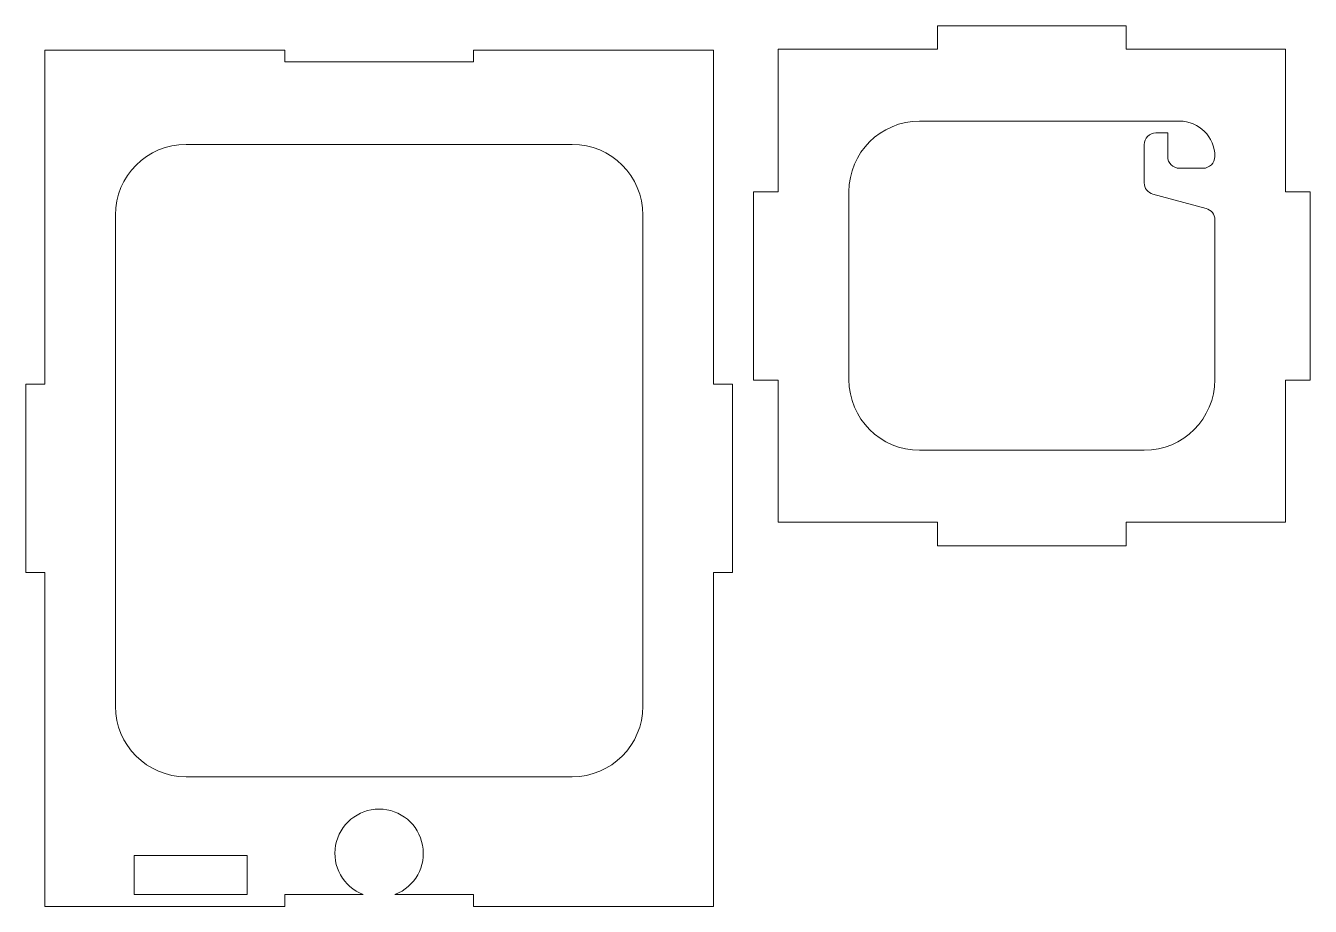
# Paper-space layout 'Sheet6' of a CAD drawing. Header units: inches. Extents: x 0.5 to 14.1, y 2.4 to 11.8.
import ezdxf

# ---------------------------------------------------------------- set-up
doc = ezdxf.new("R2010")
doc.units = ezdxf.units.IN
doc.header["$MEASUREMENT"] = 0

psp = doc.layouts.new('Sheet6')

# ---------------------------------------------------------------- linework, layer by layer
at = {"color": 1, "linetype": 'Continuous', "lineweight": 15}
for p, q in [((10.127, 11.775), (10.127, 11.525)), ((10.127, 11.775), (12.127, 11.775)), ((12.127, 11.775), (12.127, 11.525)), ((0.653, 7.972), (0.653, 11.515)), ((0.653, 11.515), (3.201, 11.515)), ((3.201, 11.39), (3.201, 11.515)), ((5.201, 11.515), (5.201, 11.39)), ((5.201, 11.515), (7.75, 11.515)), ((7.75, 7.972), (7.75, 11.515)), ((8.436, 11.525), (8.436, 10.012)), ((10.127, 11.525), (8.436, 11.525)), ((12.127, 11.525), (13.819, 11.525)), ((13.819, 11.525), (13.819, 10.012)), ((5.201, 11.39), (3.201, 11.39)), ((9.936, 10.762), (12.694, 10.762)), ((12.444, 10.637), (12.569, 10.637)), ((12.569, 10.637), (12.569, 10.387)), ((6.25, 10.515), (2.153, 10.515)), ((12.319, 10.108), (12.319, 10.512)), ((12.694, 10.262), (12.944, 10.262)), ((8.173, 10.012), (8.173, 8.012)), ((8.436, 10.012), (8.173, 10.012)), ((9.186, 10.012), (9.186, 8.019)), ((12.411, 9.987), (12.976, 9.836)), ((13.819, 10.012), (14.082, 10.012)), ((14.082, 10.012), (14.082, 8.012)), ((1.403, 4.553), (1.403, 9.765)), ((7, 4.553), (7, 9.765)), ((13.069, 8.019), (13.069, 9.715)), ((0.451, 5.972), (0.451, 7.972)), ((0.653, 7.972), (0.451, 7.972)), ((7.951, 7.972), (7.75, 7.972)), ((7.951, 7.972), (7.951, 5.972)), ((8.173, 8.012), (8.436, 8.012)), ((8.436, 8.012), (8.436, 6.506)), ((14.082, 8.012), (13.819, 8.012)), ((13.819, 8.012), (13.819, 6.506)), ((9.936, 7.269), (12.319, 7.269)), ((8.436, 6.506), (10.127, 6.506)), ((10.127, 6.506), (10.127, 6.256)), ((13.819, 6.506), (12.127, 6.506)), ((12.127, 6.506), (12.127, 6.256)), ((10.127, 6.256), (12.127, 6.256)), ((0.653, 5.972), (0.451, 5.972)), ((0.653, 2.428), (0.653, 5.972)), ((7.951, 5.972), (7.75, 5.972)), ((7.75, 2.428), (7.75, 5.972)), ((6.25, 3.803), (2.153, 3.803)), ((2.802, 2.967), (1.601, 2.967)), ((1.601, 2.553), (1.601, 2.967)), ((2.802, 2.553), (2.802, 2.967)), ((2.802, 2.553), (1.601, 2.553)), ((4.033, 2.553), (3.201, 2.553)), ((3.201, 2.553), (3.201, 2.428)), ((5.201, 2.553), (4.369, 2.553)), ((5.201, 2.428), (5.201, 2.553)), ((3.201, 2.428), (0.653, 2.428)), ((7.75, 2.428), (5.201, 2.428))]:
    psp.add_line(p, q, dxfattribs=at)
for centre, radius, start, end in [((9.936, 10.012), 0.75, 90, 180), ((12.444, 10.512), 0.125, 90, 180), ((12.694, 10.387), 0.375, 0, 90), ((2.153, 9.765), 0.75, 90, 180), ((6.25, 9.765), 0.75, 0, 90), ((12.694, 10.387), 0.125, 180, 270), ((12.944, 10.387), 0.125, 270, 0), ((12.444, 10.108), 0.125, 180, 255), ((12.944, 9.715), 0.125, 0, 75), ((9.936, 8.019), 0.75, 180, 270), ((12.319, 8.019), 0.75, 270, 0), ((2.153, 4.553), 0.75, 180, 270), ((6.25, 4.553), 0.75, 270, 0), ((4.201, 2.991), 0.469, 291.0395, 248.9605)]:
    psp.add_arc(centre, radius, start, end, dxfattribs=at)

doc.saveas('drawing.dxf')
